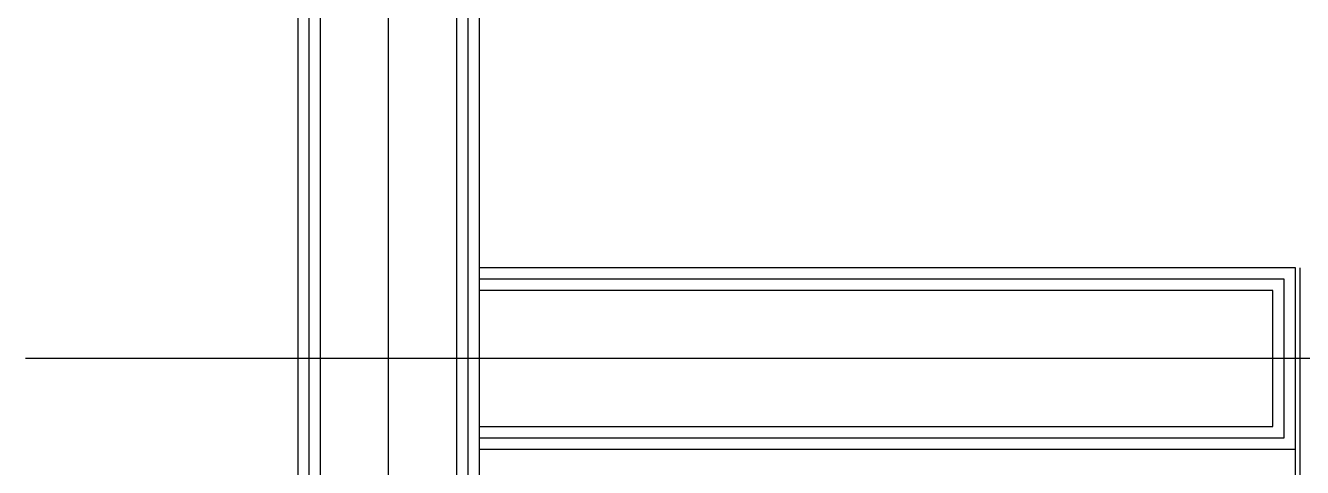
# Model space of a CAD drawing. Header units: millimetres. Extents: x 0 to 356400, y 0 to 68257.
# Drawn here: x 200244.2 to 200300.5, y 6897.1 to 6916.6 of the extents above; entities that cross this region are included whole.
import ezdxf

# ---------------------------------------------------------------- set-up
doc = ezdxf.new("R2010")
doc.units = ezdxf.units.MM
doc.header["$LTSCALE"] = 75
doc.layers.add('8', color=8, linetype='Continuous')

# ---------------------------------------------------------------- blocks, each defined once
blk = doc.blocks.new('G$C7369CDF7')
at = {"layer": '8'}
for p, q in [((11630.3, 52170), (11630.3, 49550)), ((11780.3, 50955), (11530.3, 50955)), ((11530.3, 50950), (11530.3, 50050)), ((11730.3, 50950), (11530.3, 50950)), ((11780.3, 50950), (11530.3, 50950)), ((11542.8, 50937.5), (11542.8, 50050)), ((11717.8, 50937.5), (11542.8, 50937.5)), ((11717.8, 50050), (11717.8, 50937.5)), ((11730.3, 50050), (11730.3, 50950)), ((11555.3, 50925), (11555.3, 50050)), ((11705.3, 50925), (11555.3, 50925)), ((11705.3, 50050), (11705.3, 50925)), ((9830.3, 50050), (14530.3, 50050)), ((9842.8, 50037.5), (14530.3, 50037.5)), ((9855.3, 50025), (14530.3, 50025)), ((15030.3, 49950), (8330.3, 49950)), ((14530.3, 49875), (9855.3, 49875)), ((14530.3, 49862.5), (9842.8, 49862.5)), ((9830.3, 49850), (14530.3, 49850))]:
    blk.add_line(p, q, dxfattribs=at)

msp = doc.modelspace()

# ---------------------------------------------------------------- block references
at = {"xscale": 0.04000000000000001, "yscale": 0.04000000000000001, "zscale": 0.04000000000000001, "rotation": 270}
msp.add_blockref('G$C7369CDF7', (198262.169, 7367.091), dxfattribs=at)

doc.saveas('drawing.dxf')
